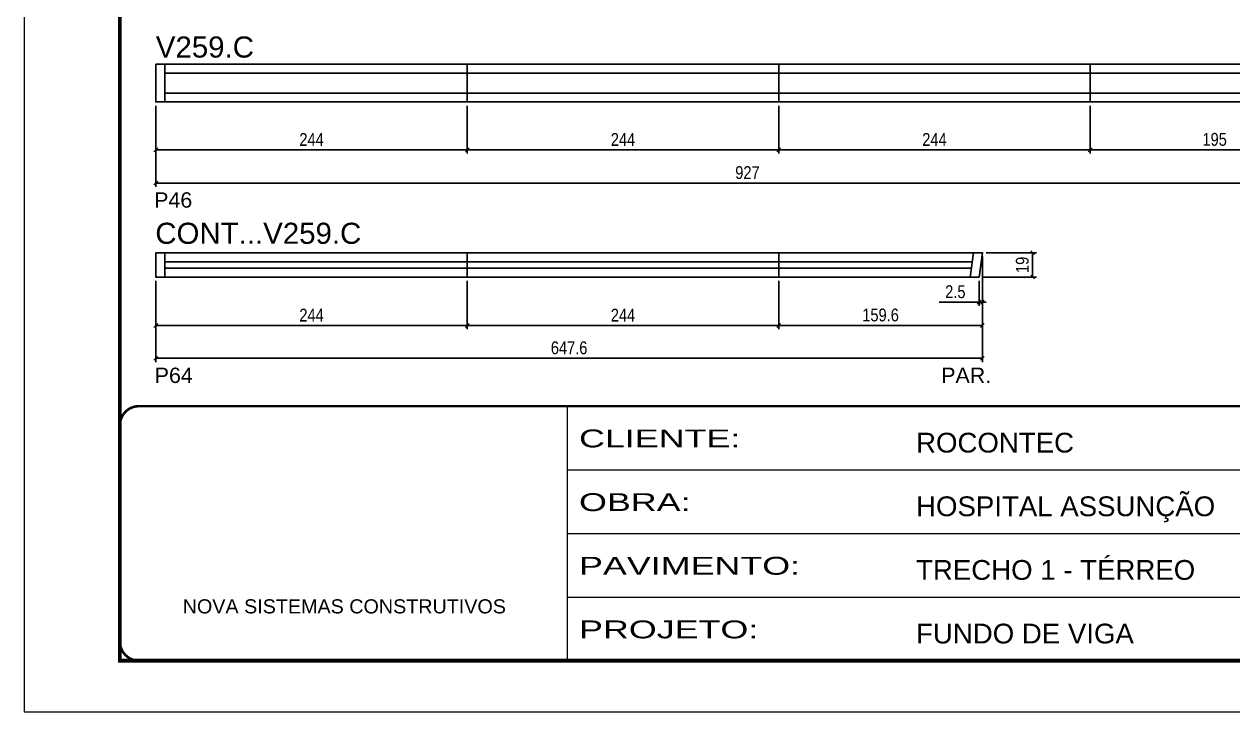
# Model space of a CAD drawing. Extents: x 3171 to 9452, y -2838 to 6252.
# Drawn here: x 3171 to 4118, y 2905 to 3443 of the extents above; entities that cross this region are included whole.
import ezdxf

# ---------------------------------------------------------------- set-up
doc = ezdxf.new("R2010")
doc.units = 0
doc.linetypes.add('CONTINUO', pattern=[0])
doc.linetypes.add('DASHED', pattern=[0.75, 0.5, -0.25])
for name, color, linetype in [('5', 5, 'Continuous'), ('NOMENCLATURA', 7, 'Continuous'), ('Painéis', 200, 'Continuous'), ('SARR_2.2x7', 40, 'Continuous')]:
    doc.layers.add(name, color=color, linetype=linetype)
for name, color, linetype, lineweight in [('Escoras', 2, 'Continuous', 25), ('Folhas', 255, 'Continuous', 9), ('Romaneio', 3, 'Continuous', 13), ('SARRAFO DE PRESSAO', 251, 'DASHED', 9)]:
    doc.layers.add(name, color=color, linetype=linetype, lineweight=lineweight)
doc.styles.add('ARIAL', font='arial.ttf')
doc.styles.add('COTA TECNICA-50', font='techl___.ttf', dxfattribs={"height": 10})
doc.styles.get("Standard").update_dxf_attribs({"font": 'arial.ttf'})
doc.styles.add('Tecnologia', font='')
doc.styles.get('Tecnologia').set_extended_font_data('Forgotten Futurist')
doc.dimstyles.new('COTA PAINEL-50', dxfattribs={"dimtxt": 10, "dimasz": 3, "dimexe": 3, "dimexo": 3, "dimgap": 3, "dimtad": 1, "dimdec": 1, "dimzin": 12, "dimdsep": 46, "dimtxsty": 'COTA TECNICA-50', "dimblk1": 'OBLIQUE', "dimblk2": 'OBLIQUE', "dimsah": 1, "dimcen": 0.9, "dimclrd": 4, "dimclre": 4, "dimclrt": 240, "dimadec": 1, "dimazin": 3, "dimtfac": 1, "dimtdec": 1, "dimtmove": 0, "dimatfit": 3, "dimfxl": 1, "dimtolj": 1, "dimtzin": 12, "dimarcsym": 0})

# ---------------------------------------------------------------- blocks, each defined once
blk = doc.blocks.new('9999999999')
at = {"color": 30, "linetype": 'CONTINUO'}
for p, q in [((98564.56, 34230.21), (98564.56, 34429.45)), ((98564.56, 34379.64), (99583.98, 34379.64)), ((98564.56, 34329.83), (99487.98, 34329.83)), ((98564.56, 34280.02), (99487.98, 34280.02))]:
    blk.add_line(p, q, dxfattribs=at)
at = {"color": 30, "linetype": 'CONTINUO', "const_width": 2}
blk.add_lwpolyline([(99583.98, 34230.21), (99583.98, 34414.45, 0.414214), (99568.98, 34429.45), (98228.98, 34429.45, 0.414214), (98213.98, 34414.45), (98213.98, 34245.21, 0.414214), (98228.98, 34230.21), (99583.98, 34230.21)], format="xyb", dxfattribs=at)
at = {"layer": 'Folhas'}
blk.add_lwpolyline([(98138.98, 34190.21), (99623.98, 34190.21), (99623.98, 35240.21), (98138.98, 35240.21)], close=True, dxfattribs=at)
at = {"layer": 'Folhas', "color": 30, "const_width": 3}
blk.add_lwpolyline([(98213.98, 34230.21), (99583.98, 34230.21), (99583.98, 35200.21), (98213.98, 35200.21)], close=True, dxfattribs=at)
at = {"color": 7, "linetype": 'Continuous', "ltscale": 5, "style": 'ARIAL'}
for s, height, p in [('ROCONTEC', 15.483, (98837.68, 34393.13)), ('HOSPITAL ASSUNÇÃO', 15.4829, (98837.68, 34343.32)), ('TRECHO 1 - TÉRREO', 15.4829, (98837.68, 34293.51)), ('NOVA SISTEMAS CONSTRUTIVOS', 11.0592, (98263.19, 34267.21)), ('FUNDO DE VIGA', 15.4829, (98837.68, 34243.7))]:
    blk.add_text(s, height=height, dxfattribs=at).set_placement(p)
at = {"layer": 'Folhas', "color": 7, "style": 'Tecnologia', "width": 1.5}
for s, p in [('CLIENTE:', (98573.65, 34397.17)), ('OBRA:', (98573.65, 34347.31)), ('PAVIMENTO:', (98573.65, 34297.5)), ('PROJETO:', (98573.65, 34247.69))]:
    blk.add_text(s, height=14, dxfattribs=at).set_placement(p)
blk = doc.blocks.new('_Oblique')
at = {"color": 0, "linetype": 'ByBlock', "lineweight": -2}
blk.add_line((-0.5, -0.5), (0.5, 0.5), dxfattribs=at)
blk = doc.blocks.new('*D299')
at = {"layer": 'Defpoints', "color": 0, "linetype": 'ByBlock', "transparency": 16777216}
for p in [(3274.31, 3245.5), (3518.31, 3245.5), (3518.31, 3207.59)]:
    blk.add_point(p, dxfattribs=at)
at = {"layer": 'Romaneio', "color": 4, "linetype": 'ByBlock', "lineweight": -2, "transparency": 16777216}
for p, q in [((3274.31, 3242.5), (3274.31, 3204.59)), ((3518.31, 3242.5), (3518.31, 3204.59)), ((3274.31, 3207.59), (3518.31, 3207.59))]:
    blk.add_line(p, q, dxfattribs=at)
at = {"layer": 'Romaneio', "color": 4, "linetype": 'ByBlock', "lineweight": -2, "transparency": 16777216, "xscale": 3, "yscale": 3, "zscale": 3, "rotation": 180}
blk.add_blockref('_Oblique', (3274.31, 3207.59), dxfattribs=at)
at = {"layer": 'Romaneio', "color": 4, "linetype": 'ByBlock', "lineweight": -2, "transparency": 16777216, "xscale": 3, "yscale": 3, "zscale": 3}
blk.add_blockref('_Oblique', (3518.31, 3207.59), dxfattribs=at)
at = {"layer": 'Romaneio', "color": 240, "linetype": 'ByBlock', "transparency": 16777216, "insert": (3396.31, 3215.66), "char_height": 10, "attachment_point": 5, "style": 'COTA TECNICA-50'}
blk.add_mtext('\\A1;244', dxfattribs=at)
blk = doc.blocks.new('*D300')
at = {"layer": 'Defpoints', "color": 0, "linetype": 'ByBlock', "transparency": 16777216}
for p in [(3518.31, 3245.5), (3762.31, 3245.5), (3762.31, 3207.59)]:
    blk.add_point(p, dxfattribs=at)
at = {"layer": 'Romaneio', "color": 4, "linetype": 'ByBlock', "lineweight": -2, "transparency": 16777216}
for p, q in [((3518.31, 3242.5), (3518.31, 3204.59)), ((3762.31, 3242.5), (3762.31, 3204.59)), ((3518.31, 3207.59), (3762.31, 3207.59))]:
    blk.add_line(p, q, dxfattribs=at)
at = {"layer": 'Romaneio', "color": 4, "linetype": 'ByBlock', "lineweight": -2, "transparency": 16777216, "xscale": 3, "yscale": 3, "zscale": 3, "rotation": 180}
blk.add_blockref('_Oblique', (3518.31, 3207.59), dxfattribs=at)
at = {"layer": 'Romaneio', "color": 4, "linetype": 'ByBlock', "lineweight": -2, "transparency": 16777216, "xscale": 3, "yscale": 3, "zscale": 3}
blk.add_blockref('_Oblique', (3762.31, 3207.59), dxfattribs=at)
at = {"layer": 'Romaneio', "color": 240, "linetype": 'ByBlock', "transparency": 16777216, "insert": (3640.31, 3215.66), "char_height": 10, "attachment_point": 5, "style": 'COTA TECNICA-50'}
blk.add_mtext('\\A1;244', dxfattribs=at)
blk = doc.blocks.new('*D301')
at = {"layer": 'Defpoints', "color": 0, "linetype": 'ByBlock', "transparency": 16777216}
for p in [(3921.87, 3264.5), (3919.33, 3245.5), (3961.24, 3245.5)]:
    blk.add_point(p, dxfattribs=at)
at = {"layer": 'Romaneio', "color": 4, "linetype": 'ByBlock', "lineweight": -2, "transparency": 16777216}
for p, q in [((3924.87, 3264.5), (3964.24, 3264.5)), ((3961.24, 3264.5), (3961.24, 3245.5)), ((3922.33, 3245.5), (3964.24, 3245.5))]:
    blk.add_line(p, q, dxfattribs=at)
at = {"layer": 'Romaneio', "color": 4, "linetype": 'ByBlock', "lineweight": -2, "transparency": 16777216, "xscale": 3, "yscale": 3, "zscale": 3}
for p, rotation in [((3961.24, 3264.5), 90), ((3961.24, 3245.5), 270)]:
    blk.add_blockref('_Oblique', p, dxfattribs=dict(at, rotation=rotation))
at = {"layer": 'Romaneio', "color": 240, "linetype": 'ByBlock', "transparency": 16777216, "insert": (3953.15, 3255), "char_height": 10, "attachment_point": 5, "rotation": 90, "style": 'COTA TECNICA-50'}
blk.add_mtext('\\A1;19', dxfattribs=at)
blk = doc.blocks.new('*D302')
at = {"layer": 'Defpoints', "color": 0, "linetype": 'ByBlock', "transparency": 16777216}
for p in [(3921.87, 3264.5), (3762.31, 3245.5), (3921.87, 3207.59)]:
    blk.add_point(p, dxfattribs=at)
at = {"layer": 'Romaneio', "color": 4, "linetype": 'ByBlock', "lineweight": -2, "transparency": 16777216}
for p, q in [((3921.87, 3261.5), (3921.87, 3204.59)), ((3762.31, 3242.5), (3762.31, 3204.59)), ((3762.31, 3207.59), (3921.87, 3207.59))]:
    blk.add_line(p, q, dxfattribs=at)
at = {"layer": 'Romaneio', "color": 4, "linetype": 'ByBlock', "lineweight": -2, "transparency": 16777216, "xscale": 3, "yscale": 3, "zscale": 3, "rotation": 180}
blk.add_blockref('_Oblique', (3762.31, 3207.59), dxfattribs=at)
at = {"layer": 'Romaneio', "color": 4, "linetype": 'ByBlock', "lineweight": -2, "transparency": 16777216, "xscale": 3, "yscale": 3, "zscale": 3}
blk.add_blockref('_Oblique', (3921.87, 3207.59), dxfattribs=at)
at = {"layer": 'Romaneio', "color": 240, "linetype": 'ByBlock', "transparency": 16777216, "insert": (3842.09, 3215.72), "char_height": 10, "attachment_point": 5, "style": 'COTA TECNICA-50'}
blk.add_mtext('\\A1;159.6', dxfattribs=at)
blk = doc.blocks.new('*D65')
at = {"layer": 'Defpoints', "color": 0, "linetype": 'ByBlock', "transparency": 16777216}
for p in [(3921.87, 3264.5), (3919.33, 3245.5), (3919.33, 3225.84)]:
    blk.add_point(p, dxfattribs=at)
at = {"layer": 'Escoras', "color": 4, "linetype": 'ByBlock', "lineweight": -2, "transparency": 16777216}
for p, q in [((3921.87, 3261.5), (3921.87, 3222.84)), ((3919.33, 3242.5), (3919.33, 3222.84)), ((3919.33, 3225.84), (3888.04, 3225.84)), ((3921.87, 3225.84), (3919.33, 3225.84)), ((3921.87, 3225.84), (3924.87, 3225.84))]:
    blk.add_line(p, q, dxfattribs=at)
at = {"layer": 'Escoras', "color": 4, "linetype": 'ByBlock', "lineweight": -2, "transparency": 16777216, "xscale": 3, "yscale": 3, "zscale": 3}
blk.add_blockref('_Oblique', (3919.33, 3225.84), dxfattribs=at)
at = {"layer": 'Escoras', "color": 4, "linetype": 'ByBlock', "lineweight": -2, "transparency": 16777216, "xscale": 3, "yscale": 3, "zscale": 3, "rotation": 180}
blk.add_blockref('_Oblique', (3921.87, 3225.84), dxfattribs=at)
at = {"layer": 'Escoras', "color": 240, "linetype": 'ByBlock', "transparency": 16777216, "insert": (3900.68, 3233.95), "char_height": 10, "attachment_point": 5, "style": 'COTA TECNICA-50'}
blk.add_mtext('\\A1;2.5', dxfattribs=at)
blk = doc.blocks.new('*D303')
at = {"layer": 'Defpoints', "color": 0, "linetype": 'ByBlock', "transparency": 16777216}
for p in [(3274.31, 3382.53), (3518.31, 3382.53), (3518.31, 3345.06)]:
    blk.add_point(p, dxfattribs=at)
at = {"layer": 'Escoras', "color": 4, "linetype": 'ByBlock', "lineweight": -2, "transparency": 16777216}
for p, q in [((3274.31, 3379.53), (3274.31, 3342.06)), ((3518.31, 3379.53), (3518.31, 3342.06)), ((3274.31, 3345.06), (3518.31, 3345.06))]:
    blk.add_line(p, q, dxfattribs=at)
at = {"layer": 'Escoras', "color": 4, "linetype": 'ByBlock', "lineweight": -2, "transparency": 16777216, "xscale": 3, "yscale": 3, "zscale": 3, "rotation": 180}
blk.add_blockref('_Oblique', (3274.31, 3345.06), dxfattribs=at)
at = {"layer": 'Escoras', "color": 4, "linetype": 'ByBlock', "lineweight": -2, "transparency": 16777216, "xscale": 3, "yscale": 3, "zscale": 3}
blk.add_blockref('_Oblique', (3518.31, 3345.06), dxfattribs=at)
at = {"layer": 'Escoras', "color": 240, "linetype": 'ByBlock', "transparency": 16777216, "insert": (3396.31, 3353.14), "char_height": 10, "attachment_point": 5, "style": 'COTA TECNICA-50'}
blk.add_mtext('\\A1;244', dxfattribs=at)
blk = doc.blocks.new('*D304')
at = {"layer": 'Defpoints', "color": 0, "linetype": 'ByBlock', "transparency": 16777216}
for p in [(3518.31, 3382.53), (3762.31, 3382.53), (3762.31, 3345.06)]:
    blk.add_point(p, dxfattribs=at)
at = {"layer": 'Escoras', "color": 4, "linetype": 'ByBlock', "lineweight": -2, "transparency": 16777216}
for p, q in [((3518.31, 3379.53), (3518.31, 3342.06)), ((3762.31, 3379.53), (3762.31, 3342.06)), ((3518.31, 3345.06), (3762.31, 3345.06))]:
    blk.add_line(p, q, dxfattribs=at)
at = {"layer": 'Escoras', "color": 4, "linetype": 'ByBlock', "lineweight": -2, "transparency": 16777216, "xscale": 3, "yscale": 3, "zscale": 3, "rotation": 180}
blk.add_blockref('_Oblique', (3518.31, 3345.06), dxfattribs=at)
at = {"layer": 'Escoras', "color": 4, "linetype": 'ByBlock', "lineweight": -2, "transparency": 16777216, "xscale": 3, "yscale": 3, "zscale": 3}
blk.add_blockref('_Oblique', (3762.31, 3345.06), dxfattribs=at)
at = {"layer": 'Escoras', "color": 240, "linetype": 'ByBlock', "transparency": 16777216, "insert": (3640.31, 3353.14), "char_height": 10, "attachment_point": 5, "style": 'COTA TECNICA-50'}
blk.add_mtext('\\A1;244', dxfattribs=at)
blk = doc.blocks.new('*D305')
at = {"layer": 'Defpoints', "color": 0, "linetype": 'ByBlock', "transparency": 16777216}
for p in [(3762.31, 3382.53), (4006.31, 3382.53), (4006.31, 3345.06)]:
    blk.add_point(p, dxfattribs=at)
at = {"layer": 'Escoras', "color": 4, "linetype": 'ByBlock', "lineweight": -2, "transparency": 16777216}
for p, q in [((3762.31, 3379.53), (3762.31, 3342.06)), ((4006.31, 3379.53), (4006.31, 3342.06)), ((3762.31, 3345.06), (4006.31, 3345.06))]:
    blk.add_line(p, q, dxfattribs=at)
at = {"layer": 'Escoras', "color": 4, "linetype": 'ByBlock', "lineweight": -2, "transparency": 16777216, "xscale": 3, "yscale": 3, "zscale": 3, "rotation": 180}
blk.add_blockref('_Oblique', (3762.31, 3345.06), dxfattribs=at)
at = {"layer": 'Escoras', "color": 4, "linetype": 'ByBlock', "lineweight": -2, "transparency": 16777216, "xscale": 3, "yscale": 3, "zscale": 3}
blk.add_blockref('_Oblique', (4006.31, 3345.06), dxfattribs=at)
at = {"layer": 'Escoras', "color": 240, "linetype": 'ByBlock', "transparency": 16777216, "insert": (3884.31, 3353.14), "char_height": 10, "attachment_point": 5, "style": 'COTA TECNICA-50'}
blk.add_mtext('\\A1;244', dxfattribs=at)
blk = doc.blocks.new('*D306')
at = {"layer": 'Defpoints', "color": 0, "linetype": 'ByBlock', "transparency": 16777216}
for p in [(4006.31, 3382.53), (4201.31, 3382.53), (4201.31, 3345.06)]:
    blk.add_point(p, dxfattribs=at)
at = {"layer": 'Escoras', "color": 4, "linetype": 'ByBlock', "lineweight": -2, "transparency": 16777216}
for p, q in [((4006.31, 3379.53), (4006.31, 3342.06)), ((4201.31, 3379.53), (4201.31, 3342.06)), ((4006.31, 3345.06), (4201.31, 3345.06))]:
    blk.add_line(p, q, dxfattribs=at)
at = {"layer": 'Escoras', "color": 4, "linetype": 'ByBlock', "lineweight": -2, "transparency": 16777216, "xscale": 3, "yscale": 3, "zscale": 3, "rotation": 180}
blk.add_blockref('_Oblique', (4006.31, 3345.06), dxfattribs=at)
at = {"layer": 'Escoras', "color": 4, "linetype": 'ByBlock', "lineweight": -2, "transparency": 16777216, "xscale": 3, "yscale": 3, "zscale": 3}
blk.add_blockref('_Oblique', (4201.31, 3345.06), dxfattribs=at)
at = {"layer": 'Escoras', "color": 240, "linetype": 'ByBlock', "transparency": 16777216, "insert": (4103.81, 3353.2), "char_height": 10, "attachment_point": 5, "style": 'COTA TECNICA-50'}
blk.add_mtext('\\A1;195', dxfattribs=at)
blk = doc.blocks.new('*D66')
at = {"layer": 'Defpoints', "color": 0, "linetype": 'ByBlock', "transparency": 16777216}
for p in [(3274.31, 3382.53), (4201.31, 3382.53), (3274.31, 3319.06)]:
    blk.add_point(p, dxfattribs=at)
at = {"layer": 'Escoras', "color": 4, "linetype": 'ByBlock', "lineweight": -2, "transparency": 16777216}
for p, q in [((3274.31, 3379.53), (3274.31, 3316.06)), ((4201.31, 3379.53), (4201.31, 3316.06)), ((4201.31, 3319.06), (3274.31, 3319.06))]:
    blk.add_line(p, q, dxfattribs=at)
at = {"layer": 'Escoras', "color": 4, "linetype": 'ByBlock', "lineweight": -2, "transparency": 16777216, "xscale": 3, "yscale": 3, "zscale": 3, "rotation": 180}
blk.add_blockref('_Oblique', (3274.31, 3319.06), dxfattribs=at)
at = {"layer": 'Escoras', "color": 4, "linetype": 'ByBlock', "lineweight": -2, "transparency": 16777216, "xscale": 3, "yscale": 3, "zscale": 3}
blk.add_blockref('_Oblique', (4201.31, 3319.06), dxfattribs=at)
at = {"layer": 'Escoras', "color": 240, "linetype": 'ByBlock', "transparency": 16777216, "insert": (3737.81, 3327.17), "char_height": 10, "attachment_point": 5, "style": 'COTA TECNICA-50'}
blk.add_mtext('\\A1;927', dxfattribs=at)
blk = doc.blocks.new('*D67')
at = {"layer": 'Defpoints', "color": 0, "linetype": 'ByBlock', "transparency": 16777216}
for p in [(3921.87, 3264.5), (3274.31, 3245.5), (3921.87, 3181.91)]:
    blk.add_point(p, dxfattribs=at)
at = {"layer": 'Escoras', "color": 4, "linetype": 'ByBlock', "lineweight": -2, "transparency": 16777216}
for p, q in [((3921.87, 3261.5), (3921.87, 3178.91)), ((3274.31, 3242.5), (3274.31, 3178.91)), ((3274.31, 3181.91), (3921.87, 3181.91))]:
    blk.add_line(p, q, dxfattribs=at)
at = {"layer": 'Escoras', "color": 4, "linetype": 'ByBlock', "lineweight": -2, "transparency": 16777216, "xscale": 3, "yscale": 3, "zscale": 3, "rotation": 180}
blk.add_blockref('_Oblique', (3274.31, 3181.91), dxfattribs=at)
at = {"layer": 'Escoras', "color": 4, "linetype": 'ByBlock', "lineweight": -2, "transparency": 16777216, "xscale": 3, "yscale": 3, "zscale": 3}
blk.add_blockref('_Oblique', (3921.87, 3181.91), dxfattribs=at)
at = {"layer": 'Escoras', "color": 240, "linetype": 'ByBlock', "transparency": 16777216, "insert": (3598.09, 3190.02), "char_height": 10, "attachment_point": 5, "style": 'COTA TECNICA-50'}
blk.add_mtext('\\A1;647.6', dxfattribs=at)

msp = doc.modelspace()

# ---------------------------------------------------------------- linework, layer by layer
at = {"layer": 'Painéis', "linetype": 'Continuous'}
for points in [[(3274.31, 3412.03), (3518.31, 3412.03), (3518.31, 3382.53), (3274.31, 3382.53)], [(3518.31, 3412.03), (3762.31, 3412.03), (3762.31, 3382.53), (3518.31, 3382.53)], [(3762.31, 3412.03), (4006.31, 3412.03), (4006.31, 3382.53), (3762.31, 3382.53)], [(4006.31, 3412.03), (4201.31, 3412.03), (4201.31, 3382.53), (4006.31, 3382.53)], [(3274.31, 3264.5), (3518.31, 3264.5), (3518.31, 3245.5), (3274.31, 3245.5)], [(3518.31, 3264.5), (3762.31, 3264.5), (3762.31, 3245.5), (3518.31, 3245.5)], [(3762.31, 3245.5), (3919.33, 3245.5), (3921.87, 3264.5), (3762.31, 3264.5)]]:
    msp.add_lwpolyline(points, close=True, dxfattribs=at)
at = {"layer": 'SARR_2.2x7', "linetype": 'Continuous'}
for p, q in [((3281.31, 3412.03), (3281.31, 3382.53)), ((3281.31, 3405.03), (3518.31, 3405.03)), ((3518.31, 3405.03), (3762.31, 3405.03)), ((3762.31, 3405.03), (4006.31, 3405.03)), ((4006.31, 3405.03), (4194.31, 3405.03)), ((3518.31, 3389.53), (3281.31, 3389.53)), ((3762.31, 3389.53), (3518.31, 3389.53)), ((4006.31, 3389.53), (3762.31, 3389.53)), ((4194.31, 3389.53), (4006.31, 3389.53)), ((3281.31, 3264.5), (3281.31, 3245.5)), ((3518.31, 3257.5), (3281.31, 3257.5)), ((3518.31, 3257.5), (3762.31, 3257.5)), ((3913.92, 3257.5), (3762.31, 3257.5)), ((3914.87, 3264.5), (3912.29, 3245.5)), ((3281.31, 3252.5), (3518.31, 3252.5)), ((3762.31, 3252.5), (3518.31, 3252.5)), ((3762.31, 3252.5), (3913.24, 3252.5))]:
    msp.add_line(p, q, dxfattribs=at)

# ---------------------------------------------------------------- block references
at = {"layer": 'SARRAFO DE PRESSAO', "color": 6, "linetype": 'ByBlock'}
msp.add_blockref('9999999999', (-94967.79, -31285.03), dxfattribs=at)

# ---------------------------------------------------------------- texts
at = {"layer": '5', "linetype": 'Continuous'}
for s, p in [('P46', (3273.02, 3299.8)), ('P64', (3273.46, 3162.56)), ('PAR.', (3889.61, 3162.56))]:
    msp.add_text(s, height=12, rotation=359.99996, dxfattribs=at).set_placement(p)
at = {"layer": 'NOMENCLATURA', "linetype": 'Continuous'}
for s, p in [('V259.C', (3274.33, 3417.27)), ('CONT...V259.C', (3273.92, 3271.48))]:
    msp.add_text(s, height=16.5, dxfattribs=at).set_placement(p)

# ---------------------------------------------------------------- dimensions: what is measured, and where the dimension line sits
at = {"layer": 'Escoras', "linetype": 'ByBlock'}
for base, p1, p2, picture, middle in [((3518.31, 3345.06), (3274.31, 3382.53), (3518.31, 3382.53), '*D303', (3396.31, 3353.14)), ((3274.31, 3319.06), (4201.31, 3382.53), (3274.31, 3382.53), '*D66', (3737.81, 3327.17)), ((3762.31, 3345.06), (3518.31, 3382.53), (3762.31, 3382.53), '*D304', (3640.31, 3353.14)), ((4006.31, 3345.06), (3762.31, 3382.53), (4006.31, 3382.53), '*D305', (3884.31, 3353.14)), ((4201.31, 3345.06), (4006.31, 3382.53), (4201.31, 3382.53), '*D306', (4103.81, 3353.2)), ((3921.87, 3181.91), (3274.31, 3245.5), (3921.87, 3264.5), '*D67', (3598.09, 3190.02)), ((3919.33, 3225.84), (3921.87, 3264.5), (3919.33, 3245.5), '*D65', (3900.68, 3233.95))]:
    dim = msp.add_linear_dim(base=base, p1=p1, p2=p2, dimstyle='COTA PAINEL-50', override={"dimarcsym": 1}, dxfattribs=at)
    dim.commit()
    dim.dimension.update_dxf_attribs({"geometry": picture, "text_midpoint": middle})
at = {"layer": 'Romaneio', "linetype": 'ByBlock'}
dim = msp.add_linear_dim(base=(3921.87, 3207.59), p1=(3762.31, 3245.5), p2=(3921.87, 3264.5), dimstyle='COTA PAINEL-50', override={"dimtmove": 1, "dimarcsym": 1}, dxfattribs=at)
dim.commit()
dim.dimension.update_dxf_attribs({"geometry": '*D302', "text_midpoint": (3842.09, 3215.72)})
dim = msp.add_linear_dim(base=(3961.24, 3245.5), p1=(3921.87, 3264.5), p2=(3919.33, 3245.5), angle=90, dimstyle='COTA PAINEL-50', override={"dimarcsym": 1}, dxfattribs=at)
dim.commit()
dim.dimension.update_dxf_attribs({"geometry": '*D301', "text_midpoint": (3953.15, 3255)})
for p1, p2, picture, middle in [((3274.31, 3245.5), (3518.31, 3245.5), '*D299', (3396.31, 3215.66)), ((3518.31, 3245.5), (3762.31, 3245.5), '*D300', (3640.31, 3215.66))]:
    dim = msp.add_aligned_dim(p1=p1, p2=p2, distance=-37.92, dimstyle='COTA PAINEL-50', override={"dimarcsym": 1}, dxfattribs=at)
    dim.commit()
    dim.dimension.update_dxf_attribs({"geometry": picture, "text_midpoint": middle})

doc.saveas('drawing.dxf')
